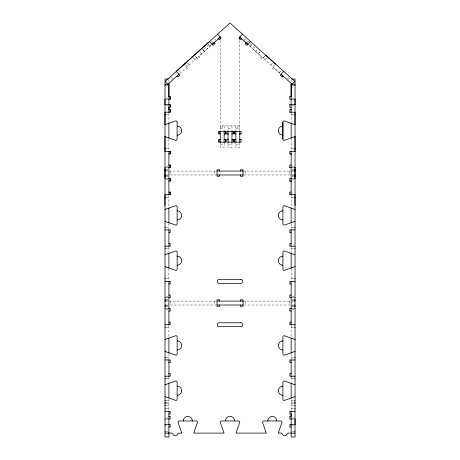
<?xml version="1.0" encoding="UTF-8"?>
<svg xmlns="http://www.w3.org/2000/svg" width="460" height="460" viewBox="0 0 460 460"><rect width="100%" height="100%" fill="white"/><g stroke="black" fill="none" stroke-linecap="round" stroke-linejoin="round"><path stroke-width="0.34" stroke-dasharray="2.3 1.72" d="M220.225 40.555L220.213 127.19L222.812 127.19L222.812 125.89M239.729 40.555L239.717 127.19L237.118 127.19L237.118 125.89M244.266 40.256L245.571 38.807M247.422 42.228L248.296 41.262M247.463 42.262L248.337 41.296M249.843 46.155L251.585 44.223M255.605 51.342L257.307 49.375M260.067 51.859L258.33 53.791L259.894 52.055M264.586 56.407L262.194 59.064L260.262 57.322L261.13 56.356L249.096 45.488M263.108 58.098L264.845 56.166M265.04 59.834L266.783 57.902M270.836 65.055L272.579 63.123M274.511 64.866L271.86 67.764L273.792 69.506L274.66 68.54L279.818 73.146M279.197 72.582L281.37 70.167M287.58 78.378L288.449 77.412M288.546 79.252L289.415 78.286M244.352 40.164L244.875 39.583M210.864 45.488L198.823 56.356L199.697 57.322L197.765 59.064L195.368 56.407M204.274 48.864L210.191 43.533M179.762 73.56L211.042 45.39M165.002 425.402L166.951 425.35M291.14 425.402L295.044 425.402M166.221 85.594L167.929 85.594M292.117 85.594L293.825 85.594M165.974 98.17L167.929 98.17M292.117 98.17L294.066 98.17M166.221 99.141L168.199 99.199M291.801 99.199L293.825 99.141M166.221 104.564L167.929 104.564M292.117 104.564L293.825 104.564M166.255 104.621L168.199 104.621M291.801 104.621L293.744 104.621M165.974 105.535L167.929 105.535M292.117 105.535L294.066 105.535M166.221 114.804L168.9 114.804M291.14 114.804L293.825 114.804M220.254 128.708L224.158 128.708M228.056 128.708L231.961 128.708M235.859 128.708L239.763 128.708M220.254 144.75L224.158 144.75M228.056 144.75L231.961 144.75M235.859 144.75L239.763 144.75M166.221 148.741L168.9 148.741M291.14 148.741L293.825 148.741M165.974 166.623L167.929 166.623M292.117 166.623L294.066 166.623M166.181 167.601L167.929 167.601M292.071 167.601L293.825 167.601M166.221 169.769L167.929 169.769M292.117 169.769L293.825 169.769M166.221 170.2L167.929 170.2M292.117 170.2L293.825 170.2M165.002 171.068L217.016 171.068M243.024 171.068L295.044 171.068M166.221 174.967L216.367 174.967M243.673 174.967L293.825 174.967M166.221 175.835L167.929 175.835M292.117 175.835L293.825 175.835M166.221 176.266L167.929 176.266M292.117 176.266L293.825 176.266M166.181 178.434L167.929 178.434M292.071 178.434L293.825 178.434M165.974 179.411L167.929 179.411M292.117 179.411L294.066 179.411M166.221 197.294L168.9 197.294M291.14 197.294L293.825 197.294M166.221 227.309L168.9 227.309M291.14 227.309L293.825 227.309M166.221 248.768L168.9 248.768M291.14 248.768L293.825 248.768M166.221 278.783L168.9 278.783M291.14 278.783L293.825 278.783M165.974 296.666L167.929 296.666M292.117 296.666L294.066 296.666M166.221 297.637L167.929 297.637M291.789 297.637L293.825 297.637M166.221 299.805L167.929 299.805M292.117 299.805L293.825 299.805M166.221 300.242L167.929 300.242M292.117 300.242L293.825 300.242M165.002 301.11L217.016 301.11M243.024 301.11L295.044 301.11M166.221 305.009L216.367 305.009M243.673 305.009L293.825 305.009M166.221 305.877L167.929 305.877M292.117 305.877L293.825 305.877M166.221 306.308L167.929 306.308M292.117 306.308L293.825 306.308M166.221 308.476L167.929 308.476M291.789 308.476L293.825 308.476M165.974 309.453L167.929 309.453M292.117 309.453L294.066 309.453M166.221 327.33L168.9 327.33M291.14 327.33L293.825 327.33M166.221 357.351L168.9 357.351M291.14 357.351L293.825 357.351M166.221 378.804L168.9 378.804M291.14 378.804L293.825 378.804M166.221 400.591L168.9 400.591M291.14 400.591L293.825 400.591M166.221 402.759L168.9 402.759M291.14 402.759L293.825 402.759M166.221 403.19L168.9 403.19M291.14 403.19L293.825 403.19M166.221 405.358L168.9 405.358M291.14 405.358L293.825 405.358M166.221 408.825L168.9 408.825M291.14 408.825L293.825 408.825M165.974 418.036L167.929 418.036M292.117 418.036L294.066 418.036M166.221 419.008L167.929 419.008M291.801 419.008L293.825 419.008M166.296 424.43L167.929 424.43M291.801 424.43L293.744 424.43M166.221 424.591L167.929 424.591M292.117 424.591L293.825 424.591M166.221 431.796L167.929 431.796M292.117 431.796L293.825 431.796M250.251 43.901L255.766 48.864M248.998 45.39L280.284 73.56M214.469 38.807L215.774 40.256M211.749 41.262L213.014 42.745M208.46 44.223L210.197 46.155M202.733 49.375L204.476 51.307M202.693 49.41L204.435 51.342M199.973 51.859L201.716 53.791M195.195 56.166L196.937 58.098M193.263 57.902L195 59.834M187.461 63.123L189.204 65.055M185.489 64.866L188.1 67.764L186.168 69.506L185.294 68.54M178.67 70.167L180.849 72.582M171.16 76.929L172.465 78.378M170.625 78.286L171.499 79.252M291.14 79.85L291.14 81.489M291.14 113.344L291.14 122.584M291.14 138.845L291.14 150.696M291.14 195.506L291.14 207.299M291.14 223.738L291.14 228.775M291.14 247.302L291.14 252.339M291.14 268.778L291.14 280.571M291.14 326.031L291.14 336.622M291.14 353.774L291.14 359.3M291.14 377.183L291.14 381.53M291.14 399.228L291.14 409.981M289.84 171.068L289.84 174.967M289.84 301.11L289.84 305.009M245.628 171.068L245.628 174.967M245.628 301.11L245.628 305.009M239.763 130.007L239.763 125.89L220.254 125.89L220.254 130.007M239.763 143.123L239.763 147.568L235.859 147.568L235.859 143.123M235.859 125.89L235.859 130.007M231.961 125.89L231.961 130.007M231.961 143.123L231.961 147.568L228.056 147.568L228.056 143.123M228.056 125.89L228.056 130.007M224.158 125.89L224.158 130.007M224.158 143.123L224.158 147.568L220.254 147.568L220.254 143.123M214.417 171.068L214.417 174.967M214.417 301.11L214.417 305.009M170.2 171.068L170.2 174.967M170.2 301.11L170.2 305.009M168.9 79.85L168.9 82.311M168.9 113.344L168.9 122.584M168.9 138.845L168.9 150.696M168.9 195.506L168.9 207.299M168.9 223.738L168.9 228.775M168.9 247.302L168.9 252.339M168.9 268.778L168.9 280.571M168.9 326.031L168.9 336.622M168.9 353.774L168.9 359.3M168.9 377.183L168.9 381.53M168.9 399.228L168.9 409.981"/><path stroke-width="0.69" d="M168.86 109.307L168.86 109.606L170.2 109.606L170.2 112.205L164.956 112.205L164.956 124.602A1.299 1.299 0 0 0 165.33 124.545M168.86 107.37L170.2 107.22L170.2 104.621L168.532 104.621M168.9 433.101L168.9 432.722M168.9 109.606L168.9 107.22M168.9 96.6L168.9 83.283M220.225 39.146L220.225 37.03L218.891 38.237M239.729 39.146L239.735 37.03L241.069 38.237M291.14 83.283L291.14 96.6L289.8 96.6M294.998 151.346L294.998 136.672A1.299 1.299 0 0 0 294.624 136.729M294.998 112.205L294.998 124.602A1.299 1.299 0 0 1 294.624 124.545M242.385 34.132L238.907 37.996L240.839 39.738L241.707 38.772M246.008 42.642L245.134 43.608L247.066 45.35L250.55 41.48M265.46 55.441L265.673 55.2L271.112 60.093M275.12 64.141L275.339 63.9L271.716 60.634M283.768 71.392L280.284 75.256L282.216 76.998L283.09 76.032M212.198 44.281L213.538 43.073M217.683 34.161L165.238 81.385L167.848 84.284L179.158 74.066M211.887 44.632L220.294 37.064M168.17 79.028L165.002 79.028L165.002 437L168.9 437L168.9 410.935M291.87 79.028L295.044 79.028L295.044 437L291.14 437L291.14 410.935M165.002 84.295L168.9 84.295M291.14 84.295L295.044 84.295M165.002 85.594L165.491 85.594M294.555 85.594L295.044 85.594M168.86 96.6L170.2 96.6L170.2 99.199L168.532 99.199M165.491 99.141L164.956 99.199L164.956 104.621L165.324 104.621M291.462 99.199L289.8 99.199L289.84 96.6M294.555 99.141L295.044 99.141M165.002 104.564L165.491 104.564M294.555 104.564L295.044 104.564M289.8 104.621L291.462 104.621M294.676 104.621L295.038 104.621M291.14 107.22L289.8 107.22L289.84 104.621M291.14 109.606L289.8 109.606L289.84 112.205M289.8 112.205L295.044 112.205M165.002 114.804L165.491 114.804M294.555 114.804L295.044 114.804M220.271 133.912L218.914 133.912L218.914 131.313L225.469 131.313L225.469 133.912L224.112 133.912L224.112 134.262M226.717 133.912L228.068 133.912M231.915 133.912L233.272 133.912L233.272 131.313L226.717 131.313L226.768 133.912M235.871 133.912L234.519 133.912L234.519 131.313L241.074 131.313L241.017 133.912M241.074 133.912L239.717 133.912L239.717 134.262M220.271 139.547L218.914 139.547L218.914 142.146L225.469 142.146L225.469 139.547L224.112 139.547L224.112 139.196M228.068 139.547L226.717 139.547L226.717 142.146L233.272 142.146L233.272 139.547L231.915 139.547M235.871 139.547L234.519 139.547L234.519 142.146L241.074 142.146L241.017 139.547M241.074 139.547L239.717 139.547L239.717 139.196M165.002 148.741L165.491 148.741M294.555 148.741L295.044 148.741M295.044 151.346L289.8 151.346L289.8 153.945L291.14 153.945M168.86 153.945L170.2 153.945L170.2 151.346L164.962 151.346L164.956 136.672A1.299 1.299 0 0 1 165.33 136.729M168.86 164.996L170.2 164.996L170.2 167.601L168.619 167.601M291.14 164.996L289.8 164.996L289.84 167.601M165.491 167.601L164.962 167.601L164.962 178.434L165.491 178.434M289.8 167.601L291.381 167.601M294.509 167.601L295.044 167.601M165.002 169.769L165.491 169.769M294.555 169.769L295.044 169.769M165.002 170.2L165.491 170.2M294.555 170.2L295.044 170.2M165.002 171.068L165.491 171.068M217.016 171.068L243.024 171.068M294.555 171.068L295.044 171.068M165.002 174.967L165.491 174.967M217.016 174.967L243.024 174.967M294.555 174.967L295.044 174.967M165.002 175.835L165.491 175.835M294.555 175.835L295.044 175.835M165.002 176.266L165.491 176.266M294.555 176.266L295.044 176.266M168.619 178.434L170.2 178.434L170.2 181.039L168.86 181.039M291.381 178.434L289.8 178.434L289.84 181.039M294.509 178.434L295.044 178.434M289.8 181.039L291.14 181.039M168.86 192.09L170.2 192.09L170.2 194.689L164.962 194.689L164.962 205.528M291.14 192.09L289.8 192.09L289.84 194.689M289.8 194.689L295.044 194.689M165.002 197.294L165.491 197.294M294.555 197.294L295.044 197.294M165.002 227.309L165.491 227.309M294.555 227.309L295.044 227.309M165.002 229.908L170.2 229.908L170.2 232.513L168.9 232.513M295.044 229.908L289.84 229.908L289.84 232.513L291.14 232.513M168.9 243.564L170.2 243.564L170.2 246.163L165.002 246.163M291.14 243.564L289.84 243.564L289.84 246.163L295.044 246.163M165.002 248.768L165.491 248.768M294.555 248.768L295.044 248.768M165.002 278.783L165.491 278.783M294.555 278.783L295.044 278.783M165.002 281.388L170.2 281.388L170.2 283.987L168.9 283.987M295.044 281.388L289.84 281.388L289.84 283.987L291.14 283.987M168.9 295.038L170.2 295.038L170.2 297.637L168.659 297.637M291.14 295.038L289.84 295.038L289.84 297.637L291.381 297.637M165.002 297.637L165.491 297.637M294.555 297.637L295.044 297.637M165.002 299.805L165.491 299.805M294.555 299.805L295.044 299.805M165.002 300.242L165.491 300.242M294.555 300.242L295.044 300.242M165.002 301.11L165.491 301.11M217.016 301.11L243.024 301.11M294.555 301.11L295.044 301.11M165.002 305.009L165.491 305.009M217.016 305.009L243.024 305.009M294.555 305.009L295.044 305.009M165.002 305.877L165.491 305.877M294.555 305.877L295.044 305.877M165.002 306.308L165.491 306.308M294.555 306.308L295.044 306.308M165.002 308.476L165.491 308.476M168.659 308.476L170.2 308.476L170.2 311.075L168.9 311.075M291.381 308.476L289.84 308.476L289.84 311.075L291.14 311.075M294.555 308.476L295.044 308.476M168.9 322.132L170.2 322.132L170.2 324.731L165.002 324.731M291.14 322.132L289.84 322.132L289.84 324.731L295.044 324.731M165.002 327.33L165.491 327.33M294.555 327.33L295.044 327.33M165.002 357.351L165.491 357.351M294.555 357.351L295.044 357.351M165.002 359.95L170.2 359.95L170.2 362.549L168.9 362.549M295.044 359.95L289.84 359.95L289.84 362.549L291.14 362.549M168.9 373.606L170.2 373.606L170.2 376.205L165.002 376.205M291.14 373.606L289.84 373.606L289.84 376.205L295.044 376.205M165.002 378.804L165.491 378.804M294.555 378.804L295.044 378.804M165.002 400.591L165.491 400.591M294.555 400.591L295.044 400.591M165.002 402.759L165.491 402.759M294.555 402.759L295.044 402.759M165.002 403.19L165.491 403.19M294.555 403.19L295.044 403.19M165.002 405.358L165.491 405.358M294.555 405.358L295.044 405.358M165.002 408.825L165.491 408.825M294.555 408.825L295.044 408.825M165.002 411.424L170.2 411.424L170.2 414.029L168.9 414.029M295.044 411.424L289.84 411.424L289.84 414.029L291.14 414.029L291.14 416.409L289.84 416.409L289.84 419.008L291.467 419.008M168.9 416.409L170.2 416.409L170.2 419.008L168.578 419.008M165.002 419.008L165.491 419.008M294.555 419.008L295.044 419.008L295.044 424.43L294.716 424.43M165.002 424.43L165.324 424.43M168.578 424.43L170.2 424.43L170.2 427.029L168.9 427.029M291.467 424.43L289.84 424.43L289.84 427.029L291.14 427.029M165.002 424.591L165.491 424.591M294.555 424.591L295.044 424.591M165.002 431.796L165.491 431.796M294.555 431.796L295.044 431.796M165.002 433.101L171.643 433.101A1.299 1.299 0 0 1 172.874 433.964A2.599 2.599 0 0 0 177.773 433.964A1.299 1.299 0 0 1 179.003 433.101L181.746 433.101A1.299 1.299 0 0 0 181.689 432.728L178.026 422.263A1.299 1.299 0 0 1 179.325 420.963L196.23 420.963A1.299 1.299 0 0 1 197.535 422.263L193.873 432.728A1.299 1.299 0 0 0 193.815 433.101L223.986 433.101A1.299 1.299 0 0 0 223.928 432.728L220.271 422.263A1.299 1.299 0 0 1 221.57 420.963L238.475 420.963A1.299 1.299 0 0 1 239.775 422.263L236.112 432.728A1.299 1.299 0 0 0 236.055 433.101L266.225 433.101A1.299 1.299 0 0 0 266.173 432.728L262.51 422.263A1.299 1.299 0 0 1 263.81 420.963L280.715 420.963A1.299 1.299 0 0 1 282.014 422.263L278.352 432.728A1.294 1.294 0 0 0 278.3 433.101L281.043 433.101A1.299 1.299 0 0 1 282.267 433.964A2.599 2.599 0 0 0 287.172 433.964A1.299 1.299 0 0 1 288.397 433.101L295.044 433.101M280.847 74.066L282.911 75.912M239.746 37.064L248.153 44.632M281.129 74.324L292.192 84.284L294.803 81.385L230.023 23L217.655 34.132L221.139 37.996L219.207 39.738L218.333 38.772M246.422 43.073L247.756 44.281M214.038 42.642L214.906 43.608L212.974 45.35L209.49 41.48L176.278 71.392L179.756 75.256L177.824 76.998L176.951 76.032M294.998 99.199L294.998 104.621M294.998 167.601L294.998 178.434M294.998 194.689L294.998 205.528M291.14 83.542L291.14 112.533M291.14 123.291L291.14 138.138M291.14 151.185L291.14 194.856M291.14 208.012L291.14 223.019M291.14 229.747L291.14 246.33M291.14 253.058L291.14 268.065M291.14 281.221L291.14 325.059M291.14 338.054L291.14 353.061M291.14 359.95L291.14 376.533M291.14 382.892L291.14 397.865M291.099 109.307L291.099 109.606M291.099 153.945L291.099 154.635M291.099 181.039L291.099 181.729M282.86 122.182L282.86 139.087M240.425 171.068L240.425 169.769L243.024 169.769L243.024 176.266L240.425 176.266L240.425 174.967M240.425 301.11L240.425 299.805L243.024 299.805L243.024 306.308L240.425 306.308L240.425 305.009M239.763 130.824L239.763 142.307M235.859 130.824L235.859 142.307M234.571 131.313L234.571 133.912M234.571 139.547L234.571 142.146M233.214 131.313L233.214 133.912M233.214 139.547L233.214 142.146M231.961 130.824L231.961 142.307M228.056 130.824L228.056 142.307M228.016 133.912L228.016 134.262M228.016 139.196L228.016 139.547M225.417 131.313L225.417 133.912M225.417 139.547L225.417 142.146M224.158 130.824L224.158 142.307M220.254 130.824L220.254 142.307M219.615 171.068L219.615 169.769L217.016 169.769L217.016 176.266L219.615 176.266L219.615 174.967M219.615 301.11L219.615 299.805L217.016 299.805L217.016 306.308L219.615 306.308L219.615 305.009M218.966 131.313L218.966 133.912M218.966 139.547L218.966 142.146M177.14 122.182L177.094 139.087A1.299 1.299 0 0 1 175.795 140.392L165.37 136.729A1.299 1.299 0 0 0 165.002 136.672M170.16 96.6L170.16 99.199M170.16 104.621L170.16 107.22M170.16 109.606L170.16 112.205M170.16 151.346L170.16 153.945M170.16 164.996L170.16 167.601M170.16 178.434L170.16 181.039M170.16 192.09L170.16 194.689M168.9 83.542L168.9 112.533M168.9 123.291L168.9 138.138M168.9 151.185L168.9 194.856M168.9 208.012L168.9 223.019M168.9 229.747L168.9 246.33M168.9 253.058L168.9 268.065M168.9 281.221L168.9 325.059M168.9 338.054L168.9 353.061M168.9 359.95L168.9 376.533M168.9 382.892L168.9 397.865M183.23 420.963A4.554 4.554 0 0 1 187.778 416.409A4.554 4.554 0 0 1 192.332 420.963M225.469 420.963A4.554 4.554 0 0 1 230.023 416.409A4.554 4.554 0 0 1 234.571 420.963M267.708 420.963A4.554 4.554 0 0 1 272.262 416.409A4.554 4.554 0 0 1 276.816 420.963M165.002 124.602A1.299 1.299 0 0 0 165.37 124.545L175.835 120.882A1.299 1.299 0 0 1 177.094 122.182M295.044 124.602A1.299 1.299 0 0 1 294.67 124.545L284.165 120.882A1.299 1.299 0 0 0 282.906 122.182L282.906 139.087A1.299 1.299 0 0 0 284.205 140.392L294.67 136.729A1.299 1.299 0 0 1 295.044 136.672M282.906 135.188A4.554 4.554 0 0 1 278.352 130.634A4.554 4.554 0 0 1 282.906 126.086M177.14 126.086A4.554 4.554 0 0 1 181.689 130.634A4.554 4.554 0 0 1 177.14 135.188M165.002 339.405A1.299 1.299 0 0 0 165.376 339.348L175.835 335.685A1.299 1.299 0 0 1 177.14 336.99L177.14 353.895A1.299 1.299 0 0 1 175.835 355.195L165.376 351.532A1.299 1.299 0 0 0 165.002 351.474M177.14 340.889A4.554 4.554 0 0 1 181.689 345.443A4.554 4.554 0 0 1 177.14 349.991M165.002 384.681A1.299 1.299 0 0 0 165.376 384.629L175.835 380.966A1.299 1.299 0 0 1 177.14 382.266L177.14 399.171A1.299 1.299 0 0 1 175.835 400.47L165.376 396.808A1.299 1.299 0 0 0 165.002 396.756M177.14 386.164A4.554 4.554 0 0 1 181.689 390.718A4.554 4.554 0 0 1 177.14 395.266M295.044 396.756A1.299 1.299 0 0 0 294.67 396.808L284.205 400.47A1.299 1.299 0 0 1 282.906 399.171L282.906 382.266A1.299 1.299 0 0 1 284.205 380.966L294.67 384.629A1.299 1.299 0 0 0 295.044 384.681M282.906 395.266A4.554 4.554 0 0 1 278.352 390.718A4.554 4.554 0 0 1 282.906 386.164M295.044 351.474A1.299 1.299 0 0 0 294.67 351.532L284.205 355.195A1.299 1.299 0 0 1 282.906 353.895L282.906 336.99A1.299 1.299 0 0 1 284.205 335.685L294.67 339.348A1.299 1.299 0 0 0 295.044 339.405M282.906 349.991A4.554 4.554 0 0 1 278.352 345.443A4.554 4.554 0 0 1 282.906 340.889M165.002 209.363A1.299 1.299 0 0 0 165.376 209.311L175.835 205.649A1.299 1.299 0 0 1 177.14 206.948L177.14 223.853A1.299 1.299 0 0 1 175.835 225.153L165.376 221.49A1.299 1.299 0 0 0 165.002 221.438M177.14 210.847A4.554 4.554 0 0 1 181.689 215.401A4.554 4.554 0 0 1 177.14 219.949M165.002 254.639A1.299 1.299 0 0 0 165.376 254.587L175.835 250.924A1.299 1.299 0 0 1 177.14 252.224L177.14 269.129A1.299 1.299 0 0 1 175.835 270.428L165.376 266.765A1.299 1.299 0 0 0 165.002 266.714M177.14 256.128A4.554 4.554 0 0 1 181.689 260.676A4.554 4.554 0 0 1 177.14 265.23M295.044 266.714A1.299 1.299 0 0 0 294.67 266.765L284.205 270.428A1.299 1.299 0 0 1 282.906 269.129L282.906 252.224A1.299 1.299 0 0 1 284.205 250.924L294.67 254.587A1.299 1.299 0 0 0 295.044 254.639M282.906 265.23A4.554 4.554 0 0 1 278.352 260.676A4.554 4.554 0 0 1 282.906 256.128M295.044 221.438A1.299 1.299 0 0 0 294.67 221.49L284.205 225.153A1.299 1.299 0 0 1 282.906 223.853L282.906 206.948A1.299 1.299 0 0 1 284.205 205.649L294.67 209.311A1.299 1.299 0 0 0 295.044 209.363M282.906 219.949A4.554 4.554 0 0 1 278.352 215.401A4.554 4.554 0 0 1 282.906 210.847M240.856 279.433L219.184 279.433A1.949 1.949 0 0 0 217.235 281.388A1.949 1.949 0 0 0 219.184 283.337L240.856 283.337A1.949 1.949 0 0 0 242.811 281.388A1.949 1.949 0 0 0 240.856 279.433M240.856 322.782L219.184 322.782A1.949 1.949 0 0 0 217.235 324.731A1.949 1.949 0 0 0 219.184 326.68L240.856 326.68A1.949 1.949 0 0 0 242.811 324.731A1.949 1.949 0 0 0 240.856 322.782"/></g></svg>
